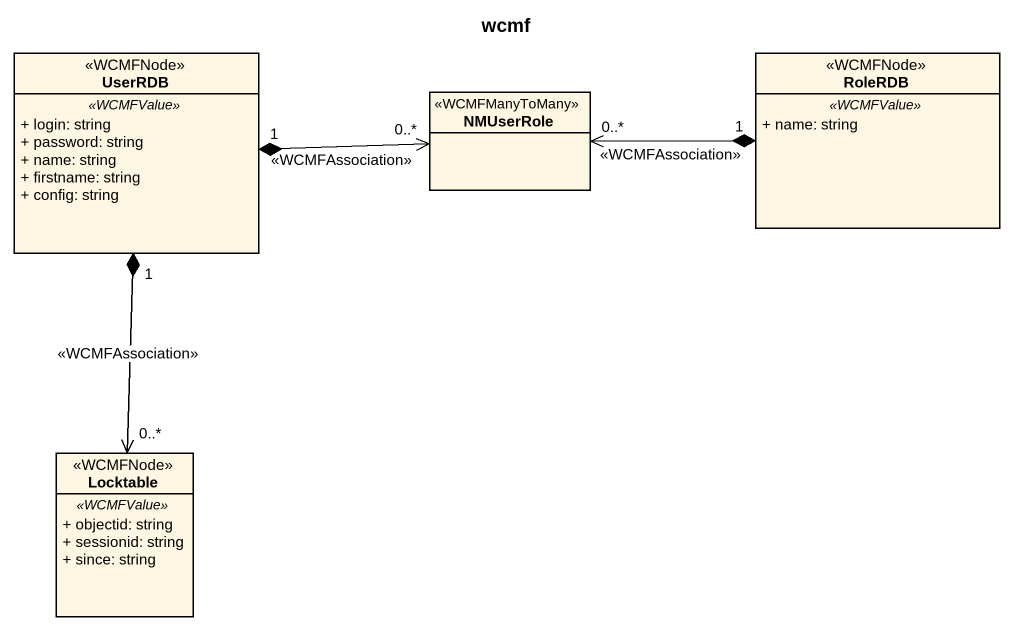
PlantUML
@startuml
title wcmf
hide circle
hide empty members
skinparam classAttributeIconSize 0
class UserRDB <<WCMFNode>> {
  .. <<WCMFValue>> ..
  + login: string
  + password: string
  + name: string
  + firstname: string
  + config: string
}
class RoleRDB <<WCMFNode>> {
  .. <<WCMFValue>> ..
  + name: string
}
class NMUserRole <<WCMFManyToMany>>
class Locktable <<WCMFNode>> {
  .. <<WCMFValue>> ..
  + objectid: string
  + sessionid: string
  + since: string
}
NMUserRole "0..*" <-left-* "1" UserRDB : <<WCMFAssociation>>
NMUserRole "0..*" <-right-* "1" RoleRDB : <<WCMFAssociation>>
Locktable "0..*" <-up-* "1" UserRDB : <<WCMFAssociation>>
@enduml
